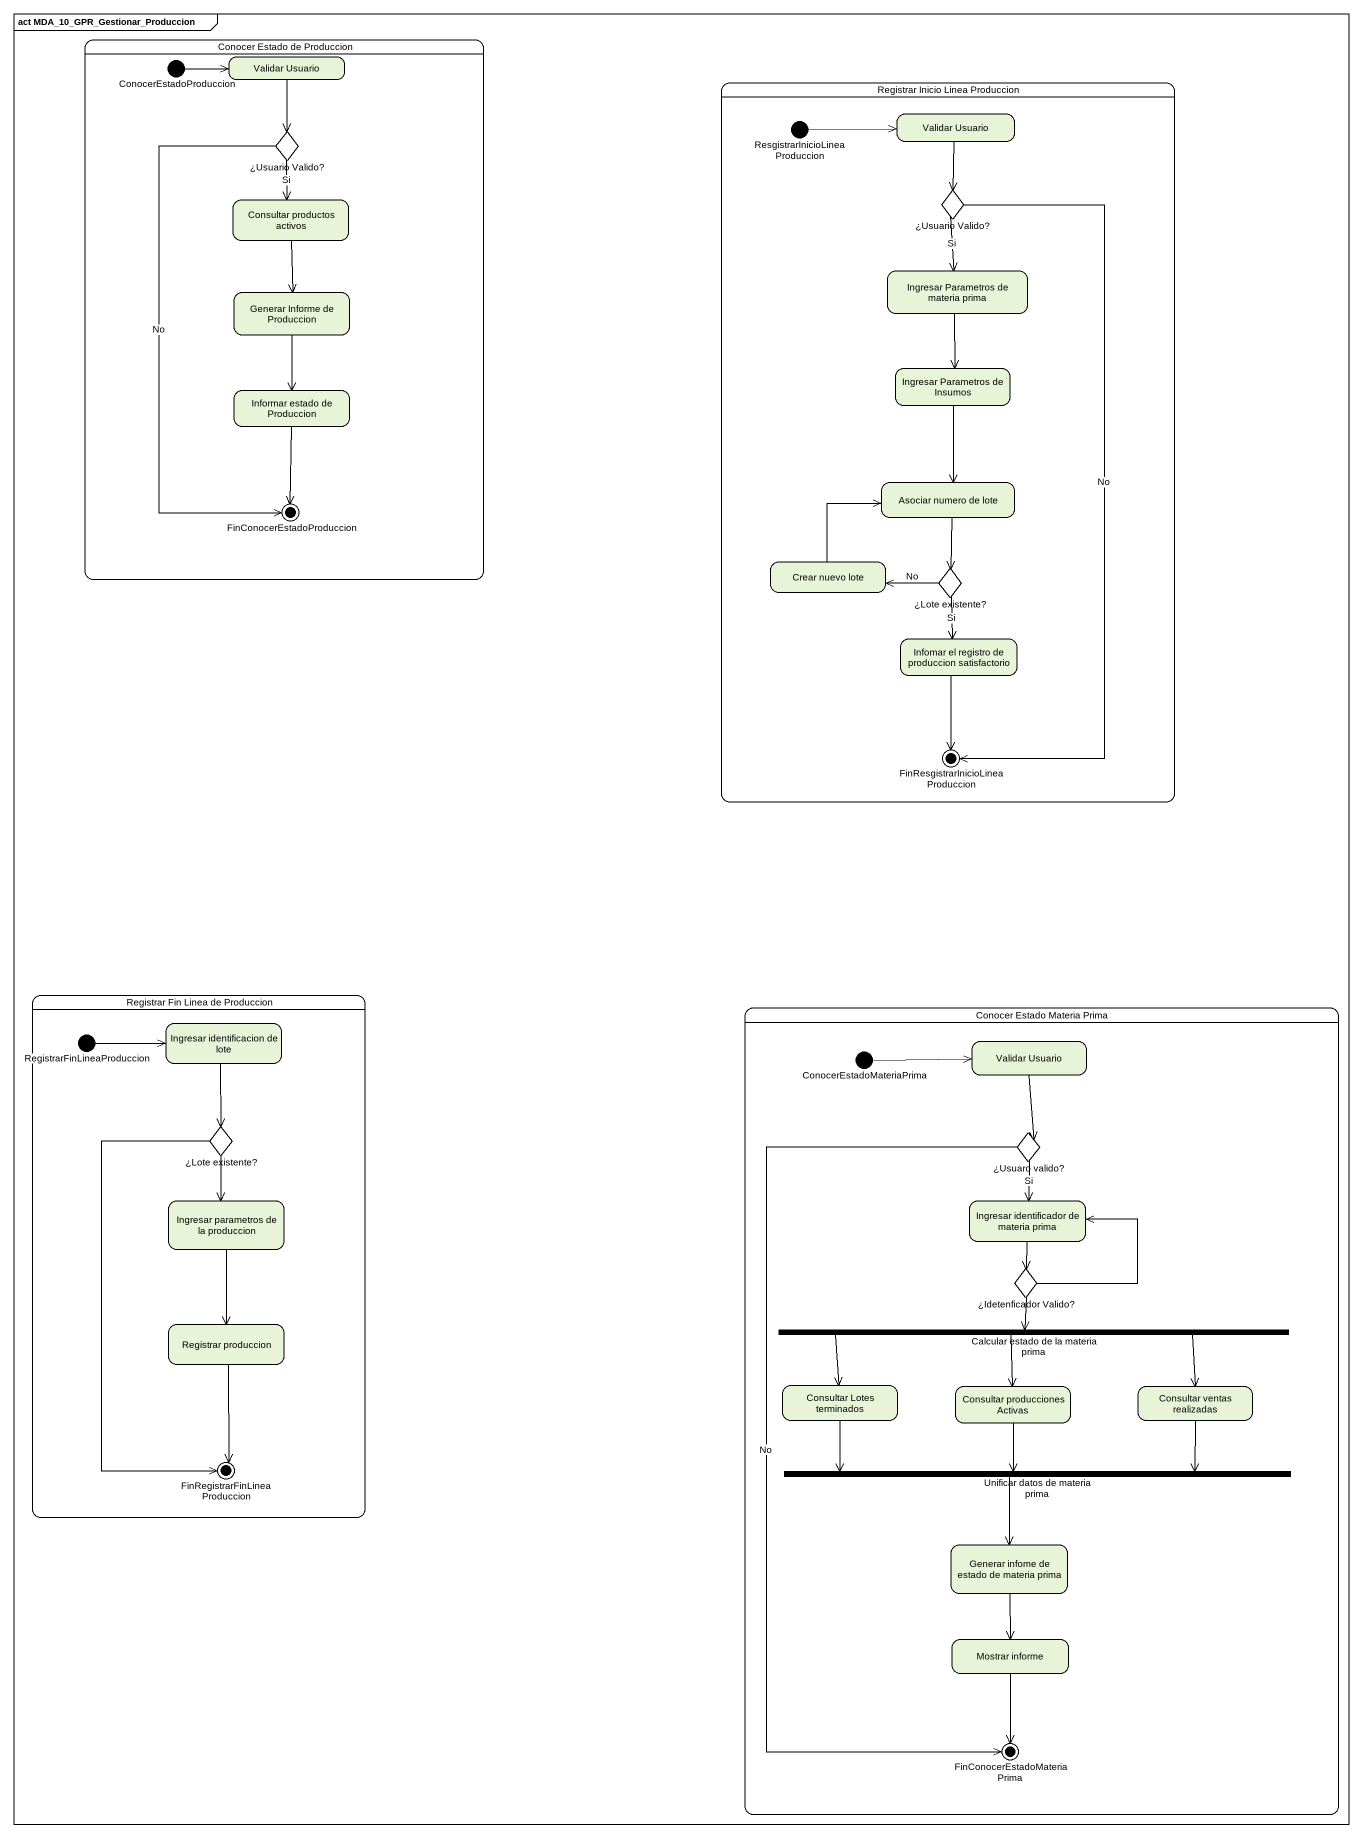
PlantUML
@startuml
mainframe act MDA_10_GPR_Gestionar_Produccion
hide empty description
state "Conocer Estado de Produccion" as Conocer_Estado_de_Produccion {
  state ConocerEstadoProduccion <<start>>
  state "Validar Usuario" as Validar_Usuario
  state "¿Usuario Valido?" as Usuario_Valido <<choice>>
  state "Consultar productos activos" as Consultar_productos_activos
  state "Generar Informe de Produccion" as Generar_Informe_de
  state "Informar estado de Produccion" as Informar_estado_de
  state FinConocerEstadoProduccion <<end>>
}
state "Registrar Inicio Linea Produccion" as Registrar_Inicio_Linea {
  state "ResgistrarInicioLineaProduccion" as ResgistrarInicioLineaProducc <<start>>
  state "Validar Usuario" as Validar_Usuario_2
  state "¿Usuario Valido?" as Usuario_Valido_2 <<choice>>
  state "Ingresar Parametros de materia prima" as Ingresar_Parametros_de
  state "Ingresar Parametros de Insumos" as Ingresar_Parametros_de_2
  state "Asociar numero de lote" as Asociar_numero_de_lote
  state "Crear nuevo lote" as Crear_nuevo_lote
  state "¿Lote existente?" as Lote_existente <<choice>>
  state "Infomar el registro de produccion satisfactorio" as Infomar_el_registro_de
  state "FinResgistrarInicioLineaProduccion" as FinResgistrarInicioLineaProd <<end>>
}
state "Registrar Fin Linea de Produccion" as Registrar_Fin_Linea_de {
  state RegistrarFinLineaProduccion <<start>>
  state "Ingresar identificacion de lote" as Ingresar_identificacion_de
  state "¿Lote existente?" as Lote_existente_2 <<choice>>
  state "Ingresar parametros de la produccion" as Ingresar_parametros_de_la
  state "Registrar produccion" as Registrar_produccion
  state "FinRegistrarFinLineaProduccion" as FinRegistrarFinLineaProducci <<end>>
}
state "Conocer Estado Materia Prima" as Conocer_Estado_Materia_Prima {
  state ConocerEstadoMateriaPrima <<start>>
  state "Validar Usuario" as Validar_Usuario_3
  state "¿Usuaro valido?" as Usuaro_valido <<choice>>
  state "Ingresar identificador de materia prima" as Ingresar_identificador_de
  state "¿Idetenficador Valido?" as Idetenficador_Valido <<choice>>
  state "Calcular estado de la materia prima" as Calcular_estado_de_la <<fork>>
  state "Consultar Lotes terminados" as Consultar_Lotes_terminados
  state "Consultar producciones Activas" as Consultar_producciones
  state "Consultar ventas realizadas" as Consultar_ventas_realizadas
  state "Unificar datos de materia prima" as Unificar_datos_de_materia <<join>>
  state "Generar infome de estado de materia prima" as Generar_infome_de_estado_de
  state "Mostrar informe" as Mostrar_informe
  state FinConocerEstadoMateriaPrima <<end>>
}
ConocerEstadoProduccion -right-> Validar_Usuario
Validar_Usuario --> Usuario_Valido
Usuario_Valido --> Consultar_productos_activos : Si
Usuario_Valido --> FinConocerEstadoProduccion : No
ResgistrarInicioLineaProducc -right-> Validar_Usuario_2
Validar_Usuario_2 --> Usuario_Valido_2
Consultar_productos_activos --> Generar_Informe_de
Usuario_Valido_2 --> Ingresar_Parametros_de : Si
Usuario_Valido_2 --> FinResgistrarInicioLineaProd : No
Ingresar_Parametros_de --> Ingresar_Parametros_de_2
Generar_Informe_de --> Informar_estado_de
Informar_estado_de --> FinConocerEstadoProduccion
Ingresar_Parametros_de_2 --> Asociar_numero_de_lote
Asociar_numero_de_lote --> Lote_existente
Crear_nuevo_lote -up-> Asociar_numero_de_lote
Lote_existente -left-> Crear_nuevo_lote : No
Lote_existente --> Infomar_el_registro_de : Si
Infomar_el_registro_de --> FinResgistrarInicioLineaProd
RegistrarFinLineaProduccion -right-> Ingresar_identificacion_de
Ingresar_identificacion_de --> Lote_existente_2
ConocerEstadoMateriaPrima -right-> Validar_Usuario_3
Validar_Usuario_3 --> Usuaro_valido
Lote_existente_2 --> Ingresar_parametros_de_la
Lote_existente_2 --> FinRegistrarFinLineaProducci
Usuaro_valido --> Ingresar_identificador_de : Si
Usuaro_valido --> FinConocerEstadoMateriaPrima : No
Ingresar_parametros_de_la --> Registrar_produccion
Ingresar_identificador_de --> Idetenficador_Valido
Idetenficador_Valido -up-> Ingresar_identificador_de
Idetenficador_Valido --> Calcular_estado_de_la
Registrar_produccion --> FinRegistrarFinLineaProducci
Calcular_estado_de_la -left-> Consultar_Lotes_terminados
Calcular_estado_de_la --> Consultar_producciones
Calcular_estado_de_la -right-> Consultar_ventas_realizadas
Consultar_Lotes_terminados -right-> Unificar_datos_de_materia
Consultar_producciones --> Unificar_datos_de_materia
Consultar_ventas_realizadas -left-> Unificar_datos_de_materia
Unificar_datos_de_materia --> Generar_infome_de_estado_de
Generar_infome_de_estado_de --> Mostrar_informe
Mostrar_informe --> FinConocerEstadoMateriaPrima
@enduml
